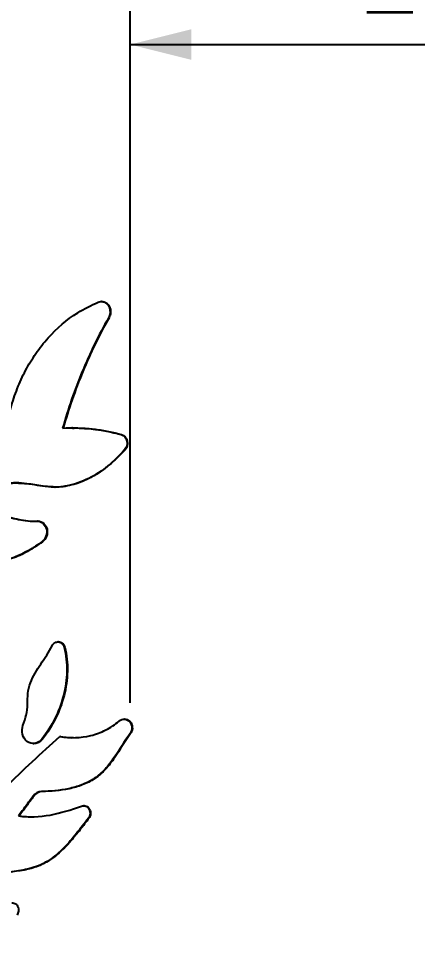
# Model space of a CAD drawing. Header units: millimetres. Extents: x 10 to 459, y 8 to 584.
# Drawn here: x 173.71 to 186.78, y 349.61 to 379.81 of the extents above; entities that cross this region are included whole.
import ezdxf

# ---------------------------------------------------------------- set-up
doc = ezdxf.new("R2010")
doc.units = ezdxf.units.MM
doc.layers.add('DIMENSIONS', color=2, linetype='Continuous')
doc.layers.add('OUTLINE', color=7, linetype='Continuous', lineweight=25)
doc.styles.add('SLDTEXTSTYLE0', font='TXT', dxfattribs={"width": 0.75})
doc.dimstyles.new('SLDDIMSTYLE5', dxfattribs={"dimtxt": 3.5, "dimasz": 2, "dimexe": 0, "dimexo": 0.0625, "dimgap": 0.875, "dimtad": 1, "dimrnd": 1e-09, "dimzin": 12, "dimdsep": 46, "dimtxsty": 'SLDTEXTSTYLE0', "dimsah": 1, "dimcen": 0.09, "dimadec": 0, "dimazin": 3, "dimtfac": 1, "dimtofl": 0, "dimtmove": 0, "dimatfit": 3, "dimfxl": 0, "dimfrac": 2, "dimtolj": 1, "dimtzin": 12, "dimarcsym": 0})

# ---------------------------------------------------------------- blocks, each defined once
blk = doc.blocks.new('_D_32')
at = {"layer": 'DIMENSIONS'}
for p, q in [((177.37, 357.397), (177.37, 380.954)), ((197.503, 357.82), (197.503, 380.954)), ((177.37, 378.954), (197.503, 378.954))]:
    blk.add_line(p, q, dxfattribs=at)
for points in [[(177.37, 378.954), (179.37, 378.454), (179.37, 379.454)], [(197.503, 378.954), (195.503, 379.454), (195.503, 378.454)]]:
    blk.add_solid(points, dxfattribs=at)
at = {"layer": 'DIMENSIONS', "insert": (184.85, 383.466), "char_height": 3.5, "attachment_point": 1, "style": 'SLDTEXTSTYLE0'}
blk.add_mtext('16', dxfattribs=at)

msp = doc.modelspace()

# ---------------------------------------------------------------- linework, layer by layer
at = {"layer": 'OUTLINE'}
for p, q in [((176.438, 370.541), (176.42, 370.541)), ((175.483, 366.402), (175.464, 366.402)), ((177.206, 365.681), (177.19, 365.681)), ((174.9, 364.46), (174.919, 364.46)), ((174.356, 363.347), (174.336, 363.347)), ((175.027, 359.396), (175.007, 359.396)), ((177.189, 356.864), (177.173, 356.864)), ((174.194, 356.064), (174.215, 356.064)), ((175.09, 356.295), (175.071, 356.295)), ((175.863, 354.031), (175.845, 354.031)), ((173.736, 353.698), (173.715, 353.698))]:
    msp.add_line(p, q, dxfattribs=at)
for points in [[(175.656, 370.173), (175.871, 370.303), (176.096, 370.411), (176.322, 370.52)], [(176.713, 370.173), (176.709, 370.114), (176.692, 370.058), (176.664, 370.007)], [(176.73, 370.169), (176.725, 370.112), (176.709, 370.057), (176.681, 370.007)], [(175.16, 366.394), (175.798, 366.426), (176.445, 366.356), (177.074, 366.184)], [(174.463, 354.491), (174.362, 354.488), (174.265, 354.433), (174.2, 354.347)], [(174.483, 354.491), (174.382, 354.488), (174.285, 354.433), (174.22, 354.347)]]:
    msp.add_open_spline(points, degree=3, dxfattribs=at)
for points, knots in [([(176.322, 370.52), (176.37, 370.54), (176.423, 370.546), (176.522, 370.525), (176.57, 370.5), (176.683, 370.393), (176.721, 370.282), (176.713, 370.173)], [0, 0, 0, 0, 0.25, 0.25, 0.5, 0.5, 1, 1, 1, 1]), ([(176.437, 370.539), (176.467, 370.537), (176.527, 370.532), (176.609, 370.484), (176.677, 370.409), (176.723, 370.308), (176.734, 370.223), (176.731, 370.176), (176.73, 370.169)], [0, 0, 0, 0, 0.17127, 0.350116, 0.538405, 0.7412, 0.960751, 1, 1, 1, 1]), ([(173.257, 365.75), (173.264, 365.861), (173.272, 365.972), (173.294, 366.192), (173.309, 366.302), (173.361, 366.628), (173.407, 366.843), (173.523, 367.269), (173.593, 367.481), (173.753, 367.891), (173.844, 368.09), (174.046, 368.473), (174.158, 368.658), (174.404, 369.013), (174.54, 369.185), (174.971, 369.668), (175.29, 369.95), (175.656, 370.173)], [0, 0, 0, 0, 0.0625, 0.0625, 0.125, 0.125, 0.25, 0.25, 0.375, 0.375, 0.5, 0.5, 0.625, 0.625, 0.75, 0.75, 1, 1, 1, 1]), ([(176.664, 370.007), (176.341, 369.441), (176.054, 368.853), (175.552, 367.644), (175.338, 367.026), (175.16, 366.394)], [0, 0, 0, 0, 0.5, 0.5, 1, 1, 1, 1]), ([(176.681, 370.007), (176.358, 369.441), (176.072, 368.853), (175.571, 367.644), (175.357, 367.026), (175.18, 366.394)], [0, 0, 0, 0, 0.5, 0.5, 1, 1, 1, 1]), ([(175.483, 366.396), (175.556, 366.398), (175.805, 366.402), (176.199, 366.364), (176.662, 366.292), (176.947, 366.22), (177.09, 366.184)], [0, 0, 0, 0, 0.1369584, 0.4619765, 0.7303512, 1, 1, 1, 1]), ([(177.074, 366.184), (177.169, 366.157), (177.241, 366.07), (177.284, 365.87), (177.257, 365.759), (177.19, 365.681)], [0, 0, 0, 0, 0.5, 0.5, 1, 1, 1, 1]), ([(177.09, 366.184), (177.185, 366.157), (177.257, 366.07), (177.3, 365.87), (177.273, 365.759), (177.206, 365.681)], [0, 0, 0, 0, 0.5, 0.5, 1, 1, 1, 1]), ([(177.19, 365.681), (177.013, 365.497), (176.836, 365.314), (176.448, 364.997), (176.238, 364.86), (175.79, 364.637), (175.56, 364.554), (175.201, 364.48), (175.08, 364.465), (174.841, 364.457), (174.722, 364.465), (174.369, 364.508), (174.135, 364.559), (173.786, 364.597), (173.669, 364.603), (173.437, 364.594), (173.32, 364.58), (173.088, 364.534), (172.971, 364.504), (172.746, 364.425), (172.636, 364.376), (172.32, 364.201), (172.129, 364.035), (171.941, 363.872)], [0, 0, 0, 0, 0.125, 0.125, 0.25, 0.25, 0.375, 0.375, 0.4375, 0.4375, 0.5, 0.5, 0.625, 0.625, 0.6875, 0.6875, 0.75, 0.75, 0.8125, 0.8125, 0.875, 0.875, 1, 1, 1, 1]), ([(177.206, 365.681), (177.12, 365.594), (176.949, 365.419), (176.678, 365.175), (176.391, 364.953), (176.101, 364.777), (175.812, 364.644), (175.532, 364.546), (175.246, 364.482), (175.039, 364.459), (174.931, 364.464), (174.919, 364.465)], [0, 0, 0, 0, 0.133851, 0.268135, 0.401897, 0.535026, 0.647656, 0.760525, 0.873019, 0.985922, 1, 1, 1, 1]), ([(174.909, 364.466), (174.827, 364.468), (174.649, 364.473), (174.386, 364.515), (174.114, 364.557), (173.847, 364.583), (173.58, 364.591), (173.314, 364.574), (173.051, 364.523), (172.794, 364.436), (172.545, 364.317), (172.326, 364.175), (172.136, 364.021), (172.022, 363.921), (171.965, 363.872)], [0, 0, 0, 0, 0.077062, 0.16888, 0.254681, 0.340964, 0.427052, 0.512614, 0.597806, 0.685028, 0.772529, 0.859687, 0.929827, 1, 1, 1, 1]), ([(171.941, 363.872), (172.344, 363.854), (172.728, 363.706), (173.311, 363.506), (173.509, 363.444), (173.911, 363.361), (174.116, 363.339), (174.327, 363.346)], [0, 0, 0, 0, 0.5, 0.5, 0.75, 0.75, 1, 1, 1, 1]), ([(171.965, 363.872), (172.368, 363.854), (172.751, 363.706), (173.333, 363.506), (173.53, 363.444), (173.932, 363.361), (174.137, 363.339), (174.348, 363.346)], [0, 0, 0, 0, 0.5, 0.5, 0.75, 0.75, 1, 1, 1, 1]), ([(174.327, 363.346), (174.399, 363.349), (174.467, 363.32), (174.575, 363.223), (174.613, 363.155), (174.645, 363.006), (174.64, 362.926), (174.589, 362.78), (174.542, 362.716), (174.482, 362.673)], [0, 0, 0, 0, 0.25, 0.25, 0.5, 0.5, 0.75, 0.75, 1, 1, 1, 1]), ([(174.348, 363.346), (174.419, 363.349), (174.488, 363.32), (174.595, 363.223), (174.634, 363.155), (174.665, 363.006), (174.66, 362.926), (174.609, 362.78), (174.563, 362.716), (174.502, 362.673)], [0, 0, 0, 0, 0.25, 0.25, 0.5, 0.5, 0.75, 0.75, 1, 1, 1, 1]), ([(174.482, 362.673), (174.198, 362.472), (173.907, 362.292), (173.437, 362.107), (173.275, 362.061), (172.954, 362.009), (172.793, 362), (172.473, 362.002), (172.312, 362.014), (171.994, 362.044), (171.837, 362.06), (171.524, 362.105), (171.37, 362.134), (171.068, 362.229), (170.923, 362.294), (170.79, 362.385)], [0, 0, 0, 0, 0.25, 0.25, 0.375, 0.375, 0.5, 0.5, 0.625, 0.625, 0.75, 0.75, 0.875, 0.875, 1, 1, 1, 1]), ([(174.502, 362.673), (174.422, 362.617), (174.261, 362.505), (174.012, 362.355), (173.755, 362.223), (173.49, 362.116), (173.215, 362.045), (172.944, 362.008), (172.767, 362.005), (172.683, 362.003)], [0, 0, 0, 0, 0.143979, 0.288311, 0.432299, 0.575807, 0.72147, 0.867877, 1, 1, 1, 1]), ([(174.813, 359.264), (174.833, 359.306), (174.865, 359.341), (174.94, 359.388), (174.985, 359.399), (175.071, 359.39), (175.112, 359.37), (175.175, 359.308), (175.198, 359.267), (175.21, 359.222)], [0, 0, 0, 0, 0.25, 0.25, 0.5, 0.5, 0.75, 0.75, 1, 1, 1, 1]), ([(175.026, 359.394), (175.046, 359.393), (175.089, 359.391), (175.148, 359.356), (175.201, 359.3), (175.219, 359.25), (175.229, 359.222)], [0, 0, 0, 0, 0.21309, 0.457311, 0.708299, 1, 1, 1, 1]), ([(173.861, 356.661), (173.902, 356.772), (173.938, 356.884), (173.992, 357.115), (174.009, 357.233), (174.016, 357.47), (174.011, 357.588), (174.034, 357.824), (174.065, 357.94), (174.189, 358.272), (174.314, 358.472), (174.572, 358.862), (174.708, 359.051), (174.813, 359.264)], [0, 0, 0, 0, 0.125, 0.125, 0.25, 0.25, 0.375, 0.375, 0.5, 0.5, 0.75, 0.75, 1, 1, 1, 1]), ([(175.21, 359.222), (175.276, 358.963), (175.304, 358.699), (175.295, 358.296), (175.284, 358.161), (175.246, 357.895), (175.219, 357.763), (175.119, 357.374), (175.023, 357.119), (174.787, 356.644), (174.647, 356.421), (174.483, 356.213)], [0, 0, 0, 0, 0.25, 0.25, 0.375, 0.375, 0.5, 0.5, 0.75, 0.75, 1, 1, 1, 1]), ([(175.229, 359.222), (175.295, 358.963), (175.322, 358.699), (175.314, 358.296), (175.303, 358.161), (175.265, 357.895), (175.238, 357.763), (175.138, 357.374), (175.042, 357.12), (174.807, 356.644), (174.667, 356.421), (174.503, 356.213)], [0, 0, 0, 0, 0.25, 0.25, 0.375, 0.375, 0.5, 0.5, 0.75, 0.75, 1, 1, 1, 1]), ([(174.483, 356.213), (174.423, 356.136), (174.339, 356.083), (174.158, 356.053), (174.065, 356.078), (173.919, 356.189), (173.867, 356.275), (173.821, 356.464), (173.827, 356.568), (173.861, 356.661)], [0, 0, 0, 0, 0.25, 0.25, 0.5, 0.5, 0.75, 0.75, 1, 1, 1, 1]), ([(175.071, 356.295), (175.404, 356.235), (175.751, 356.246), (176.249, 356.37), (176.415, 356.43), (176.728, 356.588), (176.875, 356.685), (177.012, 356.802)], [0, 0, 0, 0, 0.5, 0.5, 0.75, 0.75, 1, 1, 1, 1]), ([(177.012, 356.802), (177.063, 356.845), (177.128, 356.868), (177.257, 356.858), (177.318, 356.824), (177.402, 356.724), (177.426, 356.656), (177.43, 356.521), (177.409, 356.453), (177.37, 356.397)], [0, 0, 0, 0, 0.25, 0.25, 0.5, 0.5, 0.75, 0.75, 1, 1, 1, 1]), ([(177.189, 356.863), (177.189, 356.864), (177.217, 356.869), (177.273, 356.851), (177.346, 356.811), (177.404, 356.742), (177.44, 356.654), (177.448, 356.554), (177.427, 356.464), (177.397, 356.416), (177.386, 356.397)], [0, 0, 0, 0, 0.002156, 0.139761, 0.277954, 0.421132, 0.571762, 0.731023, 0.895142, 1, 1, 1, 1]), ([(177.37, 356.397), (177.185, 356.138), (177.024, 355.861), (176.751, 355.469), (176.654, 355.342), (176.442, 355.11), (176.325, 355.007), (176.067, 354.835), (175.928, 354.766), (175.644, 354.657), (175.497, 354.616), (175.055, 354.523), (174.758, 354.5), (174.463, 354.491)], [0, 0, 0, 0, 0.25, 0.25, 0.375, 0.375, 0.5, 0.5, 0.625, 0.625, 0.75, 0.75, 1, 1, 1, 1]), ([(177.386, 356.397), (177.201, 356.138), (177.04, 355.861), (176.768, 355.47), (176.671, 355.342), (176.459, 355.111), (176.343, 355.008), (176.085, 354.835), (175.946, 354.766), (175.662, 354.657), (175.516, 354.616), (175.074, 354.523), (174.778, 354.5), (174.483, 354.491)], [0, 0, 0, 0, 0.25, 0.25, 0.375, 0.375, 0.5, 0.5, 0.625, 0.625, 0.75, 0.75, 1, 1, 1, 1]), ([(162.872, 342.106), (162.986, 342.247), (163.1, 342.389), (163.326, 342.678), (163.437, 342.826), (163.766, 343.277), (163.982, 343.587), (164.624, 344.532), (165.045, 345.181), (165.706, 346.134), (165.932, 346.448), (166.398, 347.061), (166.638, 347.362), (167.373, 348.255), (167.886, 348.833), (168.927, 349.989), (169.455, 350.569), (170.52, 351.739), (171.06, 352.325), (172.159, 353.489), (172.719, 354.066), (173.582, 354.916), (173.873, 355.197), (174.465, 355.752), (174.766, 356.024), (175.071, 356.295)], [0, 0, 0, 0, 0.03125, 0.03125, 0.0625, 0.0625, 0.125, 0.125, 0.25, 0.25, 0.3125, 0.3125, 0.375, 0.375, 0.5, 0.5, 0.625, 0.625, 0.75, 0.75, 0.875, 0.875, 0.9375, 0.9375, 1, 1, 1, 1]), ([(174.503, 356.213), (174.472, 356.18), (174.409, 356.115), (174.303, 356.067), (174.238, 356.069), (174.215, 356.07)], [0, 0, 0, 0, 0.394018, 0.788692, 1, 1, 1, 1]), ([(175.09, 356.295), (175.171, 356.282), (175.312, 356.26), (175.456, 356.26), (175.515, 356.26)], [0, 0, 0, 0, 0.581967, 1, 1, 1, 1]), ([(174.2, 354.347), (174.159, 354.292), (174.118, 354.237), (174.076, 354.182), (174.035, 354.127), (173.994, 354.072), (173.953, 354.017), (173.873, 353.91), (173.794, 353.804), (173.715, 353.698)], [0, 0, 0, 0, 0.0002110558, 0.0002110558, 0.0002110558, 0.0004221116, 0.0004221116, 0.0004221116, 0.0008287206, 0.0008287206, 0.0008287206, 0.0008287206]), ([(174.22, 354.347), (174.179, 354.292), (174.138, 354.237), (174.097, 354.182), (174.055, 354.127), (174.014, 354.071), (173.973, 354.016), (173.894, 353.91), (173.815, 353.804), (173.736, 353.698)], [0, 0, 0, 0, 0.0002110558, 0.0002110558, 0.0002110558, 0.0004221116, 0.0004221116, 0.0004221116, 0.0008282359, 0.0008282359, 0.0008282359, 0.0008282359]), ([(173.715, 353.698), (174.055, 353.645), (174.405, 353.662), (175.096, 353.788), (175.437, 353.895), (175.775, 354.019)], [0, 0, 0, 0, 0.5, 0.5, 1, 1, 1, 1]), ([(175.775, 354.019), (175.823, 354.036), (175.874, 354.035), (175.966, 353.997), (176.004, 353.962), (176.079, 353.826), (176.068, 353.703), (176.005, 353.62)], [0, 0, 0, 0, 0.25, 0.25, 0.5, 0.5, 1, 1, 1, 1]), ([(175.863, 354.031), (175.863, 354.031), (175.888, 354.035), (175.937, 354.019), (176, 353.982), (176.048, 353.922), (176.077, 353.845), (176.081, 353.759), (176.062, 353.68), (176.034, 353.638), (176.022, 353.62)], [0, 0, 0, 0, 0.003111, 0.142742, 0.281454, 0.422736, 0.570392, 0.723885, 0.884112, 1, 1, 1, 1]), ([(176.005, 353.62), (175.875, 353.451), (175.746, 353.283), (175.48, 352.955), (175.344, 352.795), (175.05, 352.498), (174.892, 352.362), (174.538, 352.132), (174.353, 352.047), (173.968, 351.934), (173.769, 351.901), (173.375, 351.85), (173.178, 351.833), (172.787, 351.802), (172.592, 351.789), (172.205, 351.783), (172.011, 351.788), (171.819, 351.793)], [0, 0, 0, 0, 0.125, 0.125, 0.25, 0.25, 0.375, 0.375, 0.5, 0.5, 0.625, 0.625, 0.75, 0.75, 0.875, 0.875, 1, 1, 1, 1]), ([(176.022, 353.62), (175.926, 353.495), (175.735, 353.245), (175.469, 352.918), (175.219, 352.645), (174.987, 352.428), (174.755, 352.253), (174.527, 352.122), (174.306, 352.026), (174.074, 351.958), (173.749, 351.893), (173.335, 351.841), (172.836, 351.803), (172.49, 351.785), (172.312, 351.787), (172.299, 351.788)], [0, 0, 0, 0, 0.102459, 0.204876, 0.274663, 0.344514, 0.414086, 0.467918, 0.521735, 0.578047, 0.634412, 0.752644, 0.870954, 0.99047, 1, 1, 1, 1]), ([(173.736, 353.698), (173.834, 353.685), (173.973, 353.666), (174.114, 353.669), (174.155, 353.67)], [0, 0, 0, 0, 0.705804, 1, 1, 1, 1]), ([(173.501, 350.85), (173.544, 350.851), (173.585, 350.838), (173.654, 350.788), (173.682, 350.751), (173.731, 350.626), (173.718, 350.521), (173.666, 350.446)], [0, 0, 0, 0, 0.25, 0.25, 0.5, 0.5, 1, 1, 1, 1])]:
    msp.add_open_spline(points, degree=3, knots=knots, dxfattribs=at)

# ---------------------------------------------------------------- dimensions: what is measured, and where the dimension line sits
at = {"layer": 'DIMENSIONS'}
dim = msp.add_linear_dim(base=(197.503, 378.954), p1=(177.37, 356.397), p2=(197.503, 356.82), dimstyle='SLDDIMSTYLE5', dxfattribs=at)
dim.commit()
dim.dimension.update_dxf_attribs({"geometry": '_D_32', "text_midpoint": (187.436, 378.954), "dimtype": 160})

doc.saveas('drawing.dxf')
